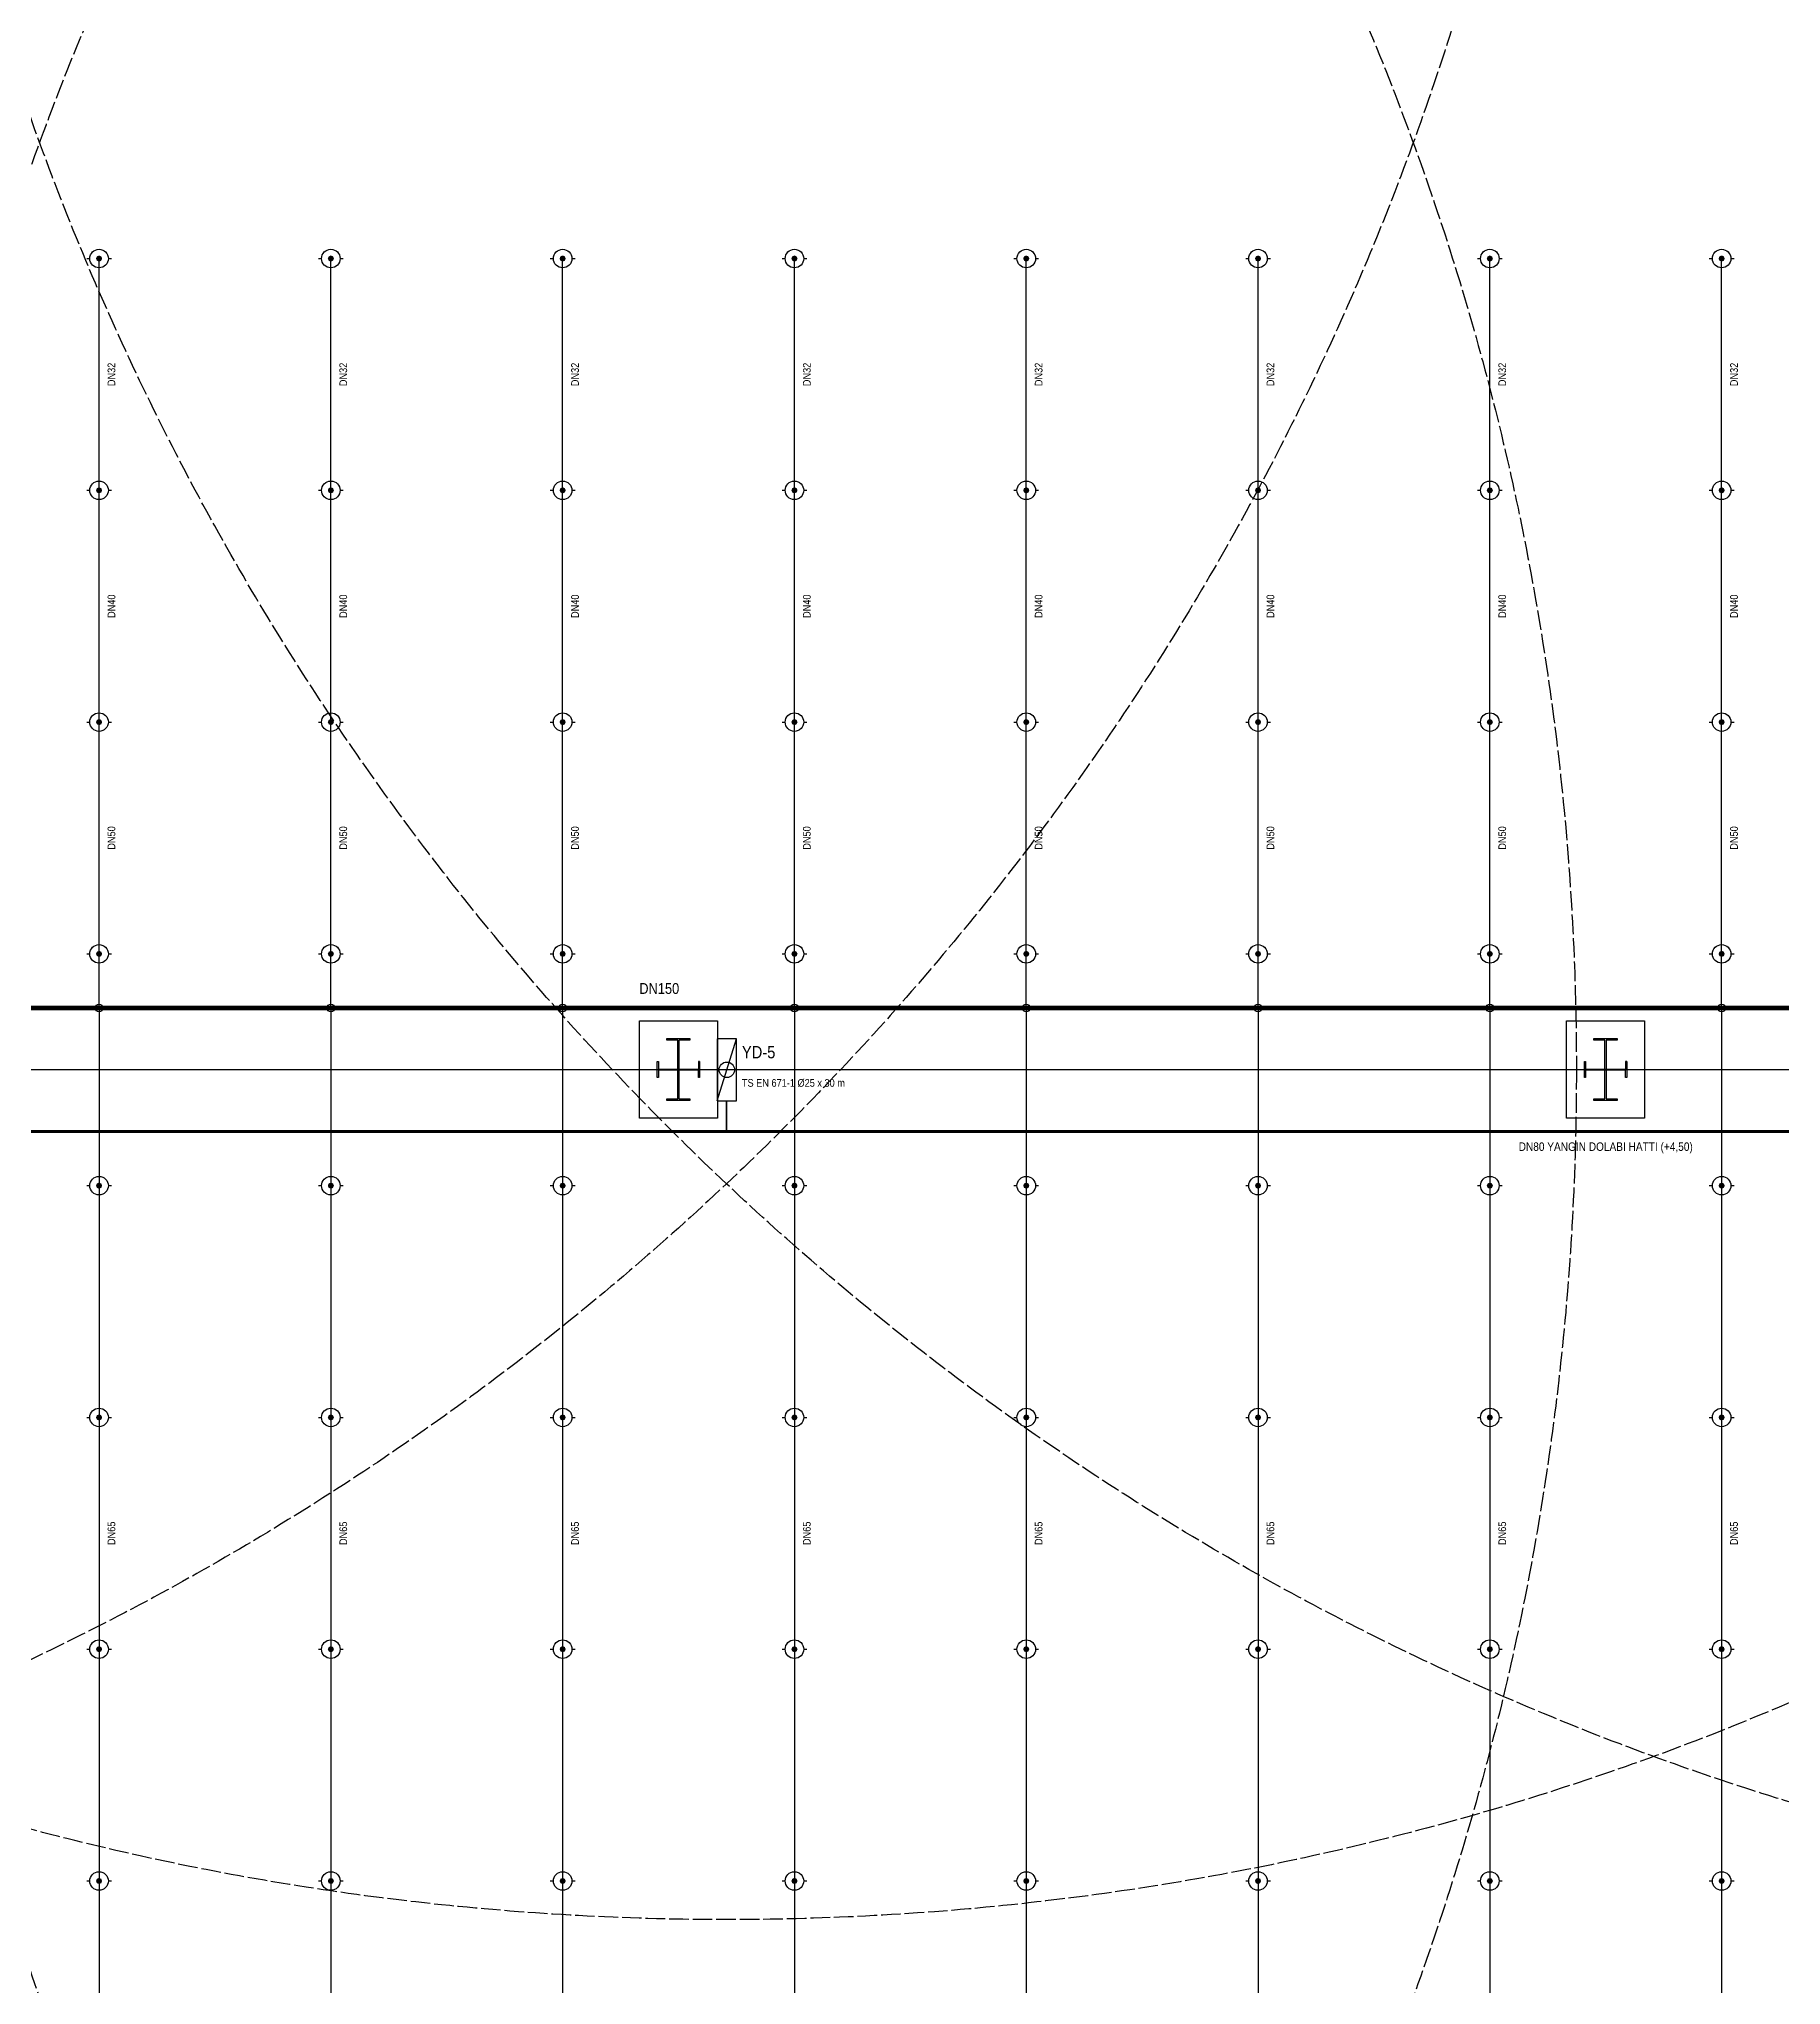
# Model space of a CAD drawing. Header units: centimetres. Extents: x 183171 to 202211, y -17274 to 19108.
# Drawn here: x 195381 to 197636, y 9471 to 11990 of the extents above; entities that cross this region are included whole.
import ezdxf
from ezdxf.enums import TextEntityAlignment as Align

# ---------------------------------------------------------------- set-up
doc = ezdxf.new("R2010")
doc.units = ezdxf.units.CM
doc.header["$LTSCALE"] = 20
doc.linetypes.add('DASHED', pattern=[1.524, 1.27, -0.254])
for name, color, linetype in [('ROTAS-MIMARI', 8, 'CONTINUOUS'), ('ROTAS-MIMARI-AKS', 8, 'CONTINUOUS'), ('ROTAS-MIMARI-KOLON', 8, 'CONTINUOUS'), ('ROTAS-YANGIN-BASLIK', 1, 'CONTINUOUS'), ('ROTAS-YANGIN-CAP', 2, 'CONTINUOUS'), ('ROTAS-YANGIN-DOLAP', 30, 'CONTINUOUS'), ('ROTAS-YANGIN-DOLAP-BORU', 30, 'CONTINUOUS'), ('ROTAS-YANGIN-DOLAP-ETKI', 9, 'DASHED'), ('ROTAS-YANGIN-SPR-ANA', 1, 'CONTINUOUS'), ('ROTAS-YANGIN-SPR-BORU', 1, 'CONTINUOUS')]:
    doc.layers.add(name, color=color, linetype=linetype)
doc.styles.add('ROTAS', font='arial.ttf')

# ---------------------------------------------------------------- blocks, each defined once
blk = doc.blocks.new('ROTAS-SMB-SPR-DIK')
h = blk.add_hatch(color=256)
h.dxf.hatch_style = 1
h.paths.add_polyline_path([(4, 0), (2.8, 2.8), (0, 4), (-2.8, 2.8), (-4, 0), (-2.8, -2.8), (0, -4), (2.8, -2.8)])
for p, q in [((-16, 0), (-12, 0)), ((12, 0), (16, 0))]:
    blk.add_line(p, q)
blk.add_circle((0, 0), 12)
blk = doc.blocks.new('ROTAS-SMB-DOLAP-PLAN')
blk.add_line((0, -40), (25, 40))
blk.add_lwpolyline([(0, -40), (25, -40), (25, 40), (0, 40)], close=True)
blk.add_circle((12.5, 0), 10)

msp = doc.modelspace()

# ---------------------------------------------------------------- linework, layer by layer
at = {"layer": 'ROTAS-MIMARI'}
for points in [[(196158.3, 10719.3), (196259.3, 10719.3), (196259.3, 10593.3), (196158.3, 10593.3), (196158.3, 10719.3)], [(197358.3, 10719.3), (197459.3, 10719.3), (197459.3, 10593.3), (197358.3, 10593.3), (197358.3, 10719.3)]]:
    msp.add_lwpolyline(points, dxfattribs=at)
at = {"layer": 'ROTAS-MIMARI-AKS'}
msp.add_lwpolyline([(184958.8, 10656.3), (200258.8, 10656.3)], dxfattribs=at)
at = {"layer": 'ROTAS-MIMARI-KOLON'}
for points in [[(196193.8, 10696.3), (196193.8, 10696.3)], [(196193.8, 10696.3), (196193.8, 10696.3)], [(196193.8, 10694.3), (196193.8, 10696.3)], [(196193.8, 10696.3), (196223.8, 10696.3)], [(196208, 10694.3), (196193.8, 10694.3)], [(196208, 10618.3), (196208, 10694.3)], [(196223.8, 10694.3), (196209.5, 10694.3)], [(196209.5, 10694.3), (196209.5, 10618.3)], [(196223.8, 10696.3), (196223.8, 10694.3)], [(197393.8, 10696.3), (197393.8, 10696.3)], [(197393.8, 10694.3), (197393.8, 10696.3)], [(197393.8, 10696.3), (197423.8, 10696.3)], [(197408, 10694.3), (197393.8, 10694.3)], [(197408, 10618.3), (197408, 10694.3)], [(197423.8, 10694.3), (197409.5, 10694.3)], [(197409.5, 10694.3), (197409.5, 10618.3)], [(197423.8, 10696.3), (197423.8, 10694.3)], [(196181.3, 10645.8), (196181.3, 10666.8)], [(196181.3, 10666.8), (196183, 10666.8)], [(196183, 10666.8), (196183, 10656.8)], [(196183, 10656.8), (196234.6, 10656.8)], [(196234.6, 10655.7), (196183, 10655.7)], [(196183, 10655.7), (196183, 10645.8)], [(196236.3, 10666.8), (196234.6, 10666.8)], [(196234.6, 10666.8), (196234.6, 10656.8)], [(196234.6, 10645.8), (196234.6, 10655.7)], [(196236.3, 10666.8), (196236.3, 10645.8)], [(197381.3, 10645.8), (197381.3, 10666.8)], [(197381.3, 10666.8), (197383, 10666.8)], [(197383, 10666.8), (197383, 10656.8)], [(197383, 10656.8), (197434.6, 10656.8)], [(197434.6, 10655.7), (197383, 10655.7)], [(197383, 10655.7), (197383, 10645.8)], [(197436.3, 10666.8), (197434.6, 10666.8)], [(197434.6, 10666.8), (197434.6, 10656.8)], [(197434.6, 10645.8), (197434.6, 10655.7)], [(197436.3, 10666.8), (197436.3, 10645.8)], [(196183, 10645.8), (196181.3, 10645.8)], [(196236.3, 10645.8), (196234.6, 10645.8)], [(197383, 10645.8), (197381.3, 10645.8)], [(197436.3, 10645.8), (197434.6, 10645.8)], [(196193.8, 10616.3), (196193.8, 10618.3)], [(196193.8, 10618.3), (196208, 10618.3)], [(196223.8, 10616.3), (196193.8, 10616.3)], [(196209.5, 10618.3), (196223.8, 10618.3)], [(196223.8, 10618.3), (196223.8, 10616.3)], [(197393.8, 10616.3), (197393.8, 10618.3)], [(197393.8, 10618.3), (197408, 10618.3)], [(197423.8, 10616.3), (197393.8, 10616.3)], [(197409.5, 10618.3), (197423.8, 10618.3)], [(197423.8, 10618.3), (197423.8, 10616.3)]]:
    msp.add_lwpolyline(points, dxfattribs=at)
at = {"layer": 'ROTAS-YANGIN-DOLAP-BORU'}
for points, const_width in [([(196271, 10576), (196271, 10616)], 2), ([(184609, 10576), (198639, 10576)], 4)]:
    msp.add_lwpolyline(points, dxfattribs=dict(at, const_width=const_width))
at = {"layer": 'ROTAS-YANGIN-DOLAP-ETKI'}
for centre in [(193871, 13056), (196271, 13056), (198671, 13056), (193871, 10656), (196271, 10656), (198671, 10656)]:
    msp.add_circle(centre, 3500, dxfattribs=at)
at = {"layer": 'ROTAS-YANGIN-SPR-ANA', "const_width": 6}
msp.add_lwpolyline([(192709, 10736), (199659, 10736)], dxfattribs=at)
at = {"layer": 'ROTAS-YANGIN-SPR-ANA'}
for centre in [(195459, 10736), (195759, 10736), (196059, 10736), (196359, 10736), (196659, 10736), (196959, 10736), (197259, 10736), (197559, 10736)]:
    msp.add_circle(centre, 5, dxfattribs=at)
at = {"layer": 'ROTAS-YANGIN-SPR-BORU'}
for p, q in [((195459, 11406), (195459, 11706)), ((195759, 11406), (195759, 11706)), ((196059, 11406), (196059, 11706)), ((196359, 11406), (196359, 11706)), ((196659, 11406), (196659, 11706)), ((196959, 11406), (196959, 11706)), ((197259, 11406), (197259, 11706)), ((197559, 11406), (197559, 11706)), ((195459, 11106), (195459, 11406)), ((195759, 11106), (195759, 11406)), ((196059, 11106), (196059, 11406)), ((196359, 11106), (196359, 11406)), ((196659, 11106), (196659, 11406)), ((196959, 11106), (196959, 11406)), ((197259, 11106), (197259, 11406)), ((197559, 11106), (197559, 11406)), ((195459, 10806), (195459, 11106)), ((195759, 10806), (195759, 11106)), ((196059, 10806), (196059, 11106)), ((196359, 10806), (196359, 11106)), ((196659, 10806), (196659, 11106)), ((196959, 10806), (196959, 11106)), ((197259, 10806), (197259, 11106)), ((197559, 10806), (197559, 11106)), ((195459, 10736), (195459, 10806)), ((195759, 10736), (195759, 10806)), ((196059, 10736), (196059, 10806)), ((196359, 10736), (196359, 10806)), ((196659, 10736), (196659, 10806)), ((196959, 10736), (196959, 10806)), ((197259, 10736), (197259, 10806)), ((197559, 10736), (197559, 10806)), ((195459, 10736), (195459, 10506)), ((195759, 10736), (195759, 10506)), ((196059, 10736), (196059, 10506)), ((196359, 10736), (196359, 10506)), ((196659, 10736), (196659, 10506)), ((196959, 10736), (196959, 10506)), ((197259, 10736), (197259, 10506)), ((197559, 10736), (197559, 10506)), ((195459, 10506), (195459, 10206)), ((195759, 10506), (195759, 10206)), ((196059, 10506), (196059, 10206)), ((196359, 10506), (196359, 10206)), ((196659, 10506), (196659, 10206)), ((196959, 10506), (196959, 10206)), ((197259, 10506), (197259, 10206)), ((197559, 10506), (197559, 10206)), ((195459, 10206), (195459, 9906)), ((195759, 10206), (195759, 9906)), ((196059, 10206), (196059, 9906)), ((196359, 10206), (196359, 9906)), ((196659, 10206), (196659, 9906)), ((196959, 10206), (196959, 9906)), ((197259, 10206), (197259, 9906)), ((197559, 10206), (197559, 9906)), ((195459, 9906), (195459, 9606)), ((195759, 9906), (195759, 9606)), ((196059, 9906), (196059, 9606)), ((196359, 9906), (196359, 9606)), ((196659, 9906), (196659, 9606)), ((196959, 9906), (196959, 9606)), ((197259, 9906), (197259, 9606)), ((197559, 9906), (197559, 9606)), ((195459, 9606), (195459, 9306)), ((195759, 9606), (195759, 9306)), ((196059, 9606), (196059, 9306)), ((196359, 9606), (196359, 9306)), ((196659, 9606), (196659, 9306)), ((196959, 9606), (196959, 9306)), ((197259, 9606), (197259, 9306)), ((197559, 9606), (197559, 9306))]:
    msp.add_line(p, q, dxfattribs=at)

# ---------------------------------------------------------------- block references
at = {"layer": 'ROTAS-YANGIN-BASLIK'}
for p in [(195459, 11706), (195759, 11706), (196059, 11706), (196359, 11706), (196659, 11706), (196959, 11706), (197259, 11706), (197559, 11706), (195459, 11406), (195759, 11406), (196059, 11406), (196359, 11406), (196659, 11406), (196959, 11406), (197259, 11406), (197559, 11406), (195459, 11106), (195759, 11106), (196059, 11106), (196359, 11106), (196659, 11106), (196959, 11106), (197259, 11106), (197559, 11106), (195459, 10806), (195759, 10806), (196059, 10806), (196359, 10806), (196659, 10806), (196959, 10806), (197259, 10806), (197559, 10806), (195459, 10506), (195759, 10506), (196059, 10506), (196359, 10506), (196659, 10506), (196959, 10506), (197259, 10506), (197559, 10506), (195459, 10206), (195759, 10206), (196059, 10206), (196359, 10206), (196659, 10206), (196959, 10206), (197259, 10206), (197559, 10206), (195459, 9906), (195759, 9906), (196059, 9906), (196359, 9906), (196659, 9906), (196959, 9906), (197259, 9906), (197559, 9906), (195459, 9606), (195759, 9606), (196059, 9606), (196359, 9606), (196659, 9606), (196959, 9606), (197259, 9606), (197559, 9606)]:
    msp.add_blockref('ROTAS-SMB-SPR-DIK', p, dxfattribs=at)
at = {"layer": 'ROTAS-YANGIN-DOLAP'}
msp.add_blockref('ROTAS-SMB-DOLAP-PLAN', (196259, 10656), dxfattribs=at)

# ---------------------------------------------------------------- texts
at = {"layer": 'ROTAS-YANGIN-CAP', "style": 'ROTAS', "width": 0.85}
for s, p in [('DN32', (195475, 11556)), ('DN32', (195775, 11556)), ('DN32', (196075, 11556)), ('DN32', (196375, 11556)), ('DN32', (196675, 11556)), ('DN32', (196975, 11556)), ('DN32', (197275, 11556)), ('DN32', (197575, 11556)), ('DN40', (195475, 11256)), ('DN40', (195775, 11256)), ('DN40', (196075, 11256)), ('DN40', (196375, 11256)), ('DN40', (196675, 11256)), ('DN40', (196975, 11256)), ('DN40', (197275, 11256)), ('DN40', (197575, 11256)), ('DN50', (195475, 10956)), ('DN50', (195775, 10956)), ('DN50', (196075, 10956)), ('DN50', (196375, 10956)), ('DN50', (196675, 10956)), ('DN50', (196975, 10956)), ('DN50', (197275, 10956)), ('DN50', (197575, 10956)), ('DN65', (195475, 10056)), ('DN65', (195775, 10056)), ('DN65', (196075, 10056)), ('DN65', (196375, 10056)), ('DN65', (196675, 10056)), ('DN65', (196975, 10056)), ('DN65', (197275, 10056)), ('DN65', (197575, 10056))]:
    msp.add_text(s, height=10, rotation=90, dxfattribs=at).set_placement(p, align=Align.MIDDLE_CENTER)
msp.add_text('DN150', height=14, dxfattribs=at).set_placement((196184, 10750), align=Align.BOTTOM_CENTER)
msp.add_text('DN80 YANGIN DOLABI HATTI (+4,50)', height=11, dxfattribs=at).set_placement((197409, 10562), align=Align.TOP_CENTER)
at = {"layer": 'ROTAS-YANGIN-DOLAP', "style": 'ROTAS', "width": 0.85}
msp.add_text('YD-5', height=16, dxfattribs=at).set_placement((196291, 10666), align=Align.BOTTOM_LEFT)
msp.add_text('TS EN 671-1 Ø25 x 30 m', height=10, dxfattribs=at).set_placement((196291, 10644), align=Align.TOP_LEFT)

doc.saveas('drawing.dxf')
